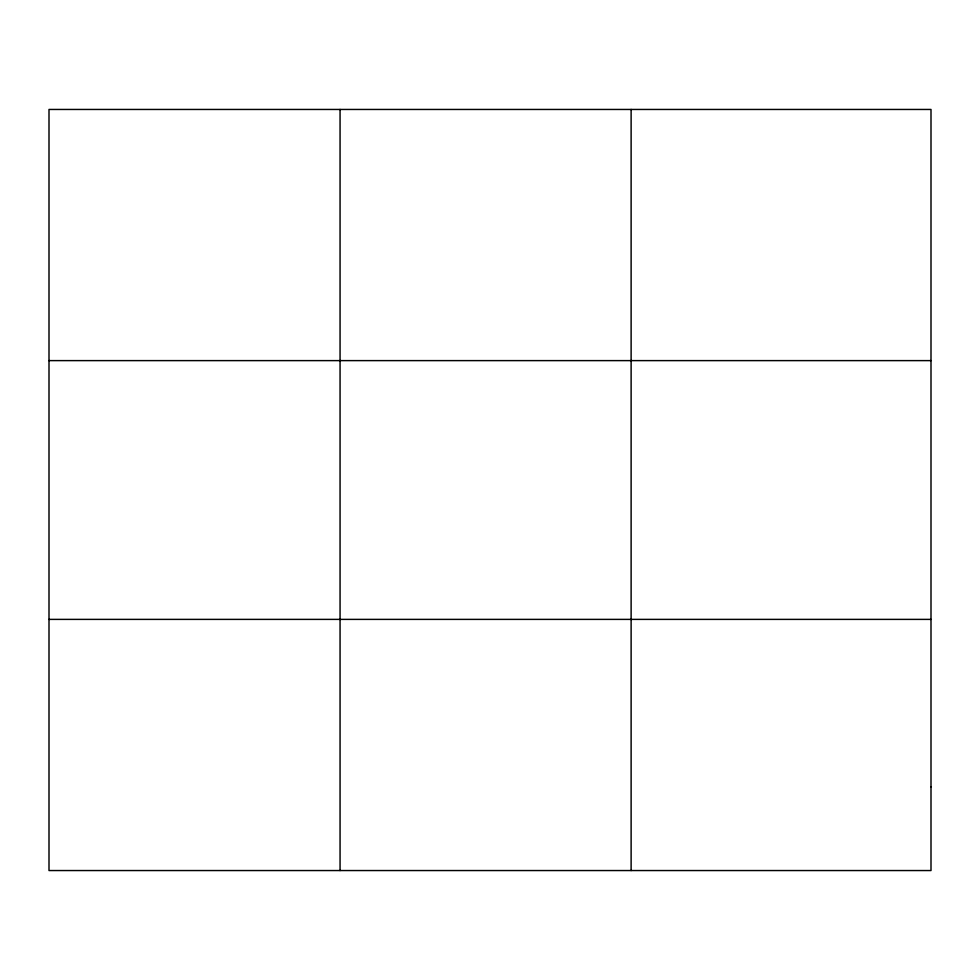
<?xml version="1.0" encoding="UTF-8"?>
<svg xmlns="http://www.w3.org/2000/svg" width="980" height="980" viewBox="0 0 980 980"><rect width="100%" height="100%" fill="white"/><g stroke="black" fill="none" stroke-linecap="round" stroke-linejoin="round"><path stroke-width="1.47" d="M340.06 109.454L340.06 870.546M631.12 109.454L631.12 870.546M49 360.615L931 360.615M49 619.385L931 619.385M931 786.817L931 870.546L49 870.546L49 109.454L931 109.454L931 786.817"/></g></svg>
